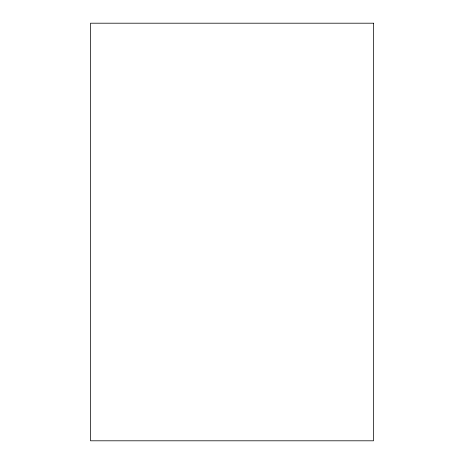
<?xml version="1.0" encoding="UTF-8"?>
<svg xmlns="http://www.w3.org/2000/svg" width="464" height="464" viewBox="0 0 464 464"><rect width="100%" height="100%" fill="white"/><g stroke="black" fill="none" stroke-linecap="round" stroke-linejoin="round"><path stroke-width="0.7" d="M373.503 23.2L90.497 23.2L90.497 440.8L373.503 440.8L373.503 23.2"/></g></svg>
